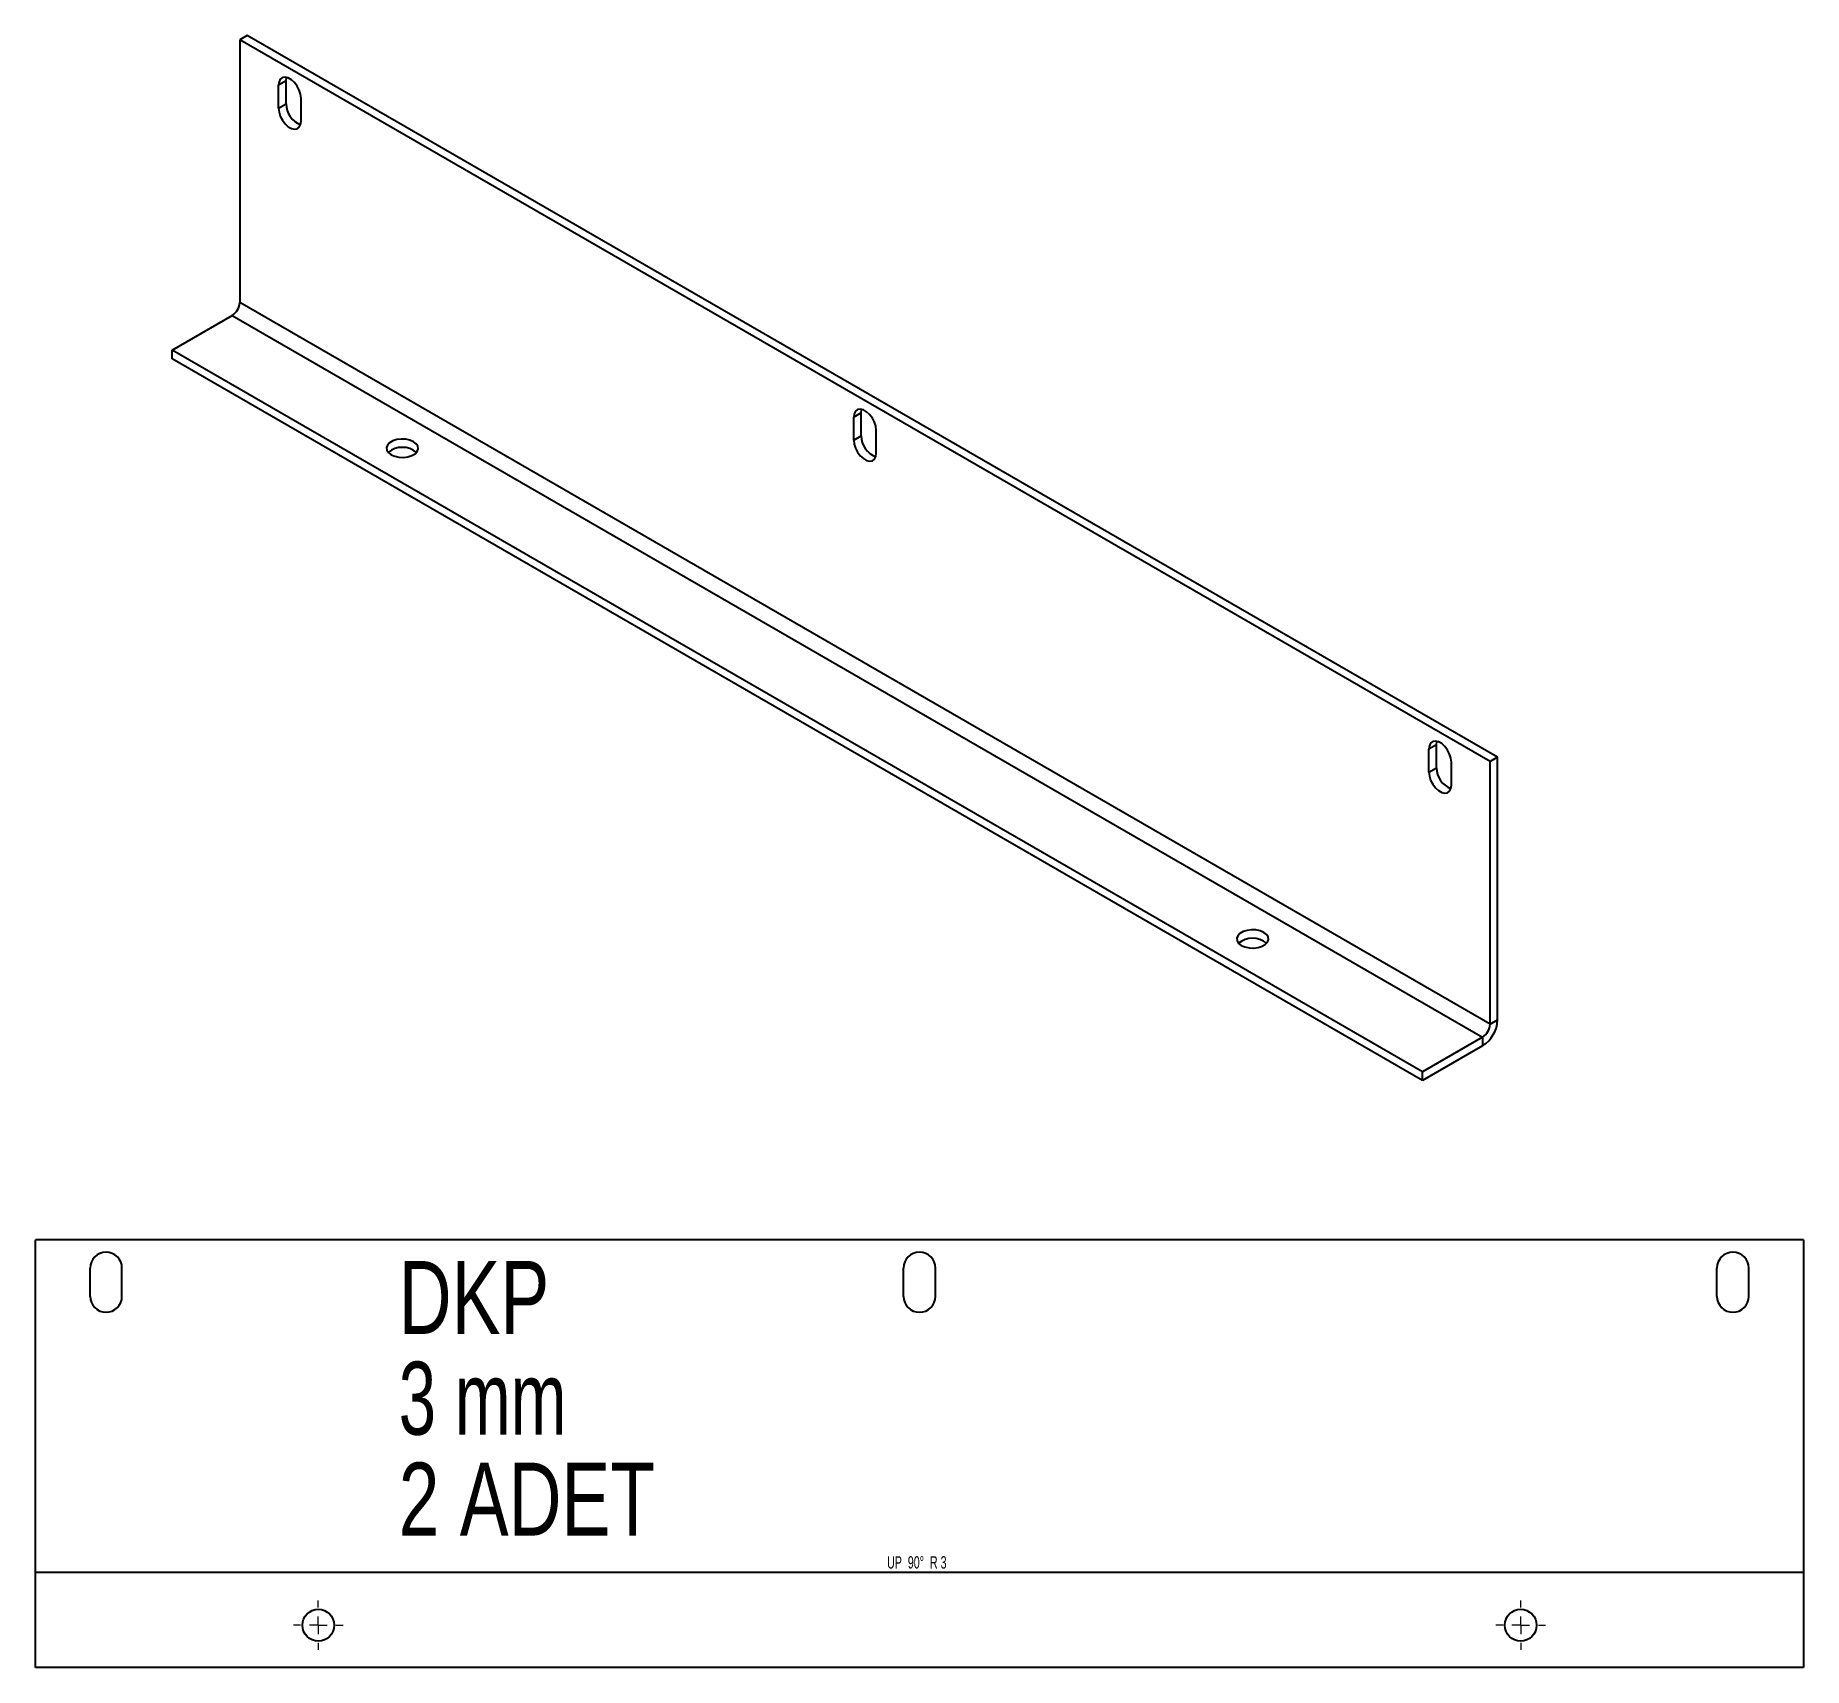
# Model space of a CAD drawing. Header units: millimetres. Extents: x -534 to -34, y 81 to 542.
import ezdxf

# ---------------------------------------------------------------- set-up
doc = ezdxf.new("R2010")
doc.units = ezdxf.units.MM
doc.styles.add('SLDTEXTSTYLE0', font='TXT', dxfattribs={"width": 0.75})
doc.styles.add('SLDTEXTSTYLE1', font='TXT', dxfattribs={"width": 0.6875})
doc.styles.add('SLDTEXTSTYLE2', font='TXT', dxfattribs={"width": 0.645833})

# ---------------------------------------------------------------- blocks, each defined once
blk = doc.blocks.new('SW_CENTERMARKSYMBOL_0')
at = {"color": 0, "linetype": 'Continuous', "lineweight": 18}
for p, q in [((0, 5), (0, 7)), ((-5, 0), (-7, 0)), ((0, 0), (-2.5, 0)), ((0, 0), (0, 2.5)), ((0, 0), (0, -2.5)), ((0, 0), (2.5, 0)), ((5, 0), (7, 0)), ((0, -5), (0, -7))]:
    blk.add_line(p, q, dxfattribs=at)
blk = doc.blocks.new('SW_CENTERMARKSYMBOL_1')
at = {"color": 0, "linetype": 'Continuous', "lineweight": 18}
for p, q in [((0, 5), (0, 7)), ((-5, 0), (-7, 0)), ((0, 0), (-2.5, 0)), ((0, 0), (0, 2.5)), ((0, 0), (0, -2.5)), ((0, 0), (2.5, 0)), ((5, 0), (7, 0)), ((0, -5), (0, -7))]:
    blk.add_line(p, q, dxfattribs=at)

msp = doc.modelspace()

# ---------------------------------------------------------------- linework, layer by layer
at = {"color": 7, "linetype": 'Continuous', "lineweight": 25}
for p, q in [((-473.64, 542.18), (-475.76, 540.96)), ((-475.76, 540.96), (-475.76, 466.66)), ((-122.21, 336.86), (-475.76, 540.96)), ((-120.09, 338.08), (-473.64, 542.18)), ((-462.68, 529.33), (-464.8, 528.1)), ((-464.8, 521.57), (-464.8, 528.1)), ((-462.68, 522.79), (-462.68, 529.33)), ((-464.8, 521.57), (-462.68, 522.79)), ((-458.44, 517.89), (-458.44, 524.43)), ((-122.21, 262.55), (-475.76, 466.66)), ((-494.85, 453.18), (-477.88, 462.98)), ((-477.88, 462.98), (-124.33, 258.88)), ((-141.3, 249.08), (-494.85, 453.18)), ((-494.85, 450.73), (-494.85, 453.18)), ((-141.3, 246.63), (-494.85, 450.73)), ((-300.05, 435.44), (-302.17, 434.21)), ((-300.05, 428.91), (-300.05, 435.44)), ((-302.17, 427.68), (-302.17, 434.21)), ((-295.8, 424.01), (-295.8, 430.54)), ((-302.17, 427.68), (-300.05, 428.91)), ((-137.41, 341.55), (-139.53, 340.33)), ((-139.53, 333.79), (-139.53, 340.33)), ((-137.41, 335.02), (-137.41, 341.55)), ((-139.53, 333.79), (-137.41, 335.02)), ((-133.17, 330.12), (-133.17, 336.65)), ((-120.09, 338.08), (-122.21, 336.86)), ((-122.21, 262.55), (-122.21, 336.86)), ((-120.09, 263.78), (-120.09, 338.08)), ((-122.21, 262.55), (-120.09, 263.78)), ((-124.33, 258.88), (-141.3, 249.08)), ((-124.33, 256.43), (-141.3, 246.63)), ((-124.33, 258.88), (-124.33, 256.43)), ((-141.3, 246.63), (-141.3, 249.08)), ((-533.57, 80.55), (-533.57, 201.55)), ((-33.57, 201.55), (-533.57, 201.55)), ((-33.57, 201.55), (-33.57, 80.55)), ((-518.07, 185.55), (-518.07, 193.55)), ((-509.07, 185.55), (-509.07, 193.55)), ((-288.07, 185.55), (-288.07, 193.55)), ((-279.07, 185.55), (-279.07, 193.55)), ((-58.07, 185.55), (-58.07, 193.55)), ((-49.07, 185.55), (-49.07, 193.55)), ((-33.57, 80.55), (-533.57, 80.55))]:
    msp.add_line(p, q, dxfattribs=at)
at = {"color": 7, "linetype": 'Continuous'}
msp.add_line((-533.57, 107.55), (-33.57, 107.55), dxfattribs=at)
at = {"color": 7, "linetype": 'Continuous', "lineweight": 25, "flags": 128}
for points in [[(-458.44, 524.43), (-458.57, 525.54), (-458.94, 526.71), (-459.54, 527.84), (-460.3, 528.84), (-461.17, 529.64), (-462.07, 530.16), (-462.94, 530.37), (-463.7, 530.24), (-464.3, 529.8), (-464.67, 529.06), (-464.8, 528.1)], [(-462.68, 529.33), (-462.55, 530.29), (-462.54, 530.31)], [(-464.8, 521.57), (-464.67, 520.46), (-464.3, 519.29), (-463.7, 518.16), (-462.94, 517.15), (-462.07, 516.36), (-461.17, 515.83), (-460.3, 515.63), (-459.54, 515.75), (-458.94, 516.2), (-458.57, 516.93), (-458.44, 517.89)], [(-295.8, 430.54), (-295.93, 431.65), (-296.31, 432.82), (-296.9, 433.95), (-297.66, 434.96), (-298.53, 435.75), (-299.44, 436.28), (-300.31, 436.48), (-301.07, 436.36), (-301.66, 435.91), (-302.04, 435.17), (-302.17, 434.21)], [(-300.05, 435.44), (-299.92, 436.4), (-299.91, 436.43)], [(-432.98, 423.59), (-431.96, 423.15), (-430.76, 422.89), (-429.48, 422.83), (-428.23, 422.99), (-427.1, 423.35), (-426.2, 423.87), (-425.58, 424.52), (-425.31, 425.24), (-425.4, 425.98), (-425.85, 426.67), (-426.62, 427.26), (-427.64, 427.71), (-428.84, 427.96), (-430.12, 428.02), (-431.37, 427.86), (-432.5, 427.51), (-433.4, 426.98), (-434.02, 426.33), (-434.29, 425.61), (-434.2, 424.87), (-433.75, 424.18), (-432.98, 423.59)], [(-302.17, 427.68), (-302.04, 426.57), (-301.66, 425.4), (-301.07, 424.27), (-300.31, 423.27), (-299.44, 422.47), (-298.53, 421.95), (-297.66, 421.74), (-296.9, 421.86), (-296.31, 422.31), (-295.93, 423.05), (-295.8, 424.01)], [(-133.17, 336.65), (-133.3, 337.76), (-133.67, 338.93), (-134.27, 340.06), (-135.03, 341.07), (-135.9, 341.87), (-136.8, 342.39), (-137.67, 342.6), (-138.43, 342.47), (-139.03, 342.02), (-139.4, 341.29), (-139.53, 340.33)], [(-137.41, 341.55), (-137.28, 342.51), (-137.27, 342.54)], [(-139.53, 333.79), (-139.4, 332.69), (-139.03, 331.52), (-138.43, 330.38), (-137.67, 329.38), (-136.8, 328.58), (-135.9, 328.06), (-135.03, 327.85), (-134.27, 327.98), (-133.67, 328.43), (-133.3, 329.16), (-133.17, 330.12)], [(-192.57, 284.8), (-191.54, 284.36), (-190.34, 284.1), (-189.06, 284.05), (-187.81, 284.2), (-186.69, 284.56), (-185.78, 285.08), (-185.17, 285.73), (-184.9, 286.45), (-184.99, 287.19), (-185.43, 287.88), (-186.2, 288.47), (-187.23, 288.92), (-188.43, 289.18), (-189.7, 289.23), (-190.96, 289.07), (-192.08, 288.72), (-192.99, 288.19), (-193.6, 287.54), (-193.87, 286.82), (-193.78, 286.08), (-193.33, 285.39), (-192.57, 284.8)]]:
    msp.add_lwpolyline(points, dxfattribs=at)
at = {"color": 7, "linetype": 'Continuous', "lineweight": 25}
for centre in [(-453.57, 92.55), (-113.57, 92.55)]:
    msp.add_circle(centre, 4.5, dxfattribs=at)
for centre, radius, start, end in [((-456.26, 522.9), 6.42, 180.9159, 248.8731), ((-480.37, 466.86), 4.61, 302.6055, 357.3945), ((-429.8, 419.58), 6.09, 49.3382, 130.6618), ((-293.63, 429.01), 6.42, 180.9159, 248.8731), ((-130.99, 335.12), 6.42, 180.9159, 248.8731), ((-189.38, 280.79), 6.09, 49.3382, 130.6618), ((-129.3, 264.2), 9.22, 302.6055, 357.3945), ((-126.81, 262.76), 4.61, 302.6055, 357.3945), ((-513.57, 193.55), 4.5, 0, 180), ((-283.57, 193.55), 4.5, 0, 180), ((-53.57, 193.55), 4.5, 0, 180), ((-513.57, 185.55), 4.5, 180, 0), ((-283.57, 185.55), 4.5, 180, 0), ((-53.57, 185.55), 4.5, 180, 0)]:
    msp.add_arc(centre, radius, start, end, dxfattribs=at)

# ---------------------------------------------------------------- block references
at = {"color": 7, "linetype": 'Continuous', "lineweight": 18}
for name, p in [('SW_CENTERMARKSYMBOL_1', (-453.57, 92.55)), ('SW_CENTERMARKSYMBOL_0', (-113.57, 92.55))]:
    msp.add_blockref(name, p, dxfattribs=at)

# ---------------------------------------------------------------- texts
at = {"color": 7, "linetype": 'Continuous', "lineweight": 0}
for s, insert, char_height, attachment_point, style in [('DKP', (-430.81, 195.57), 20.637, 1, 'SLDTEXTSTYLE0'), ('3 mm', (-430.81, 167.06), 20.637, 1, 'SLDTEXTSTYLE1'), ('2 ADET', (-430.81, 138.54), 20.637, 1, 'SLDTEXTSTYLE0'), ('UP  90°  R 3', (-284.33, 112.07), 3.5, 2, 'SLDTEXTSTYLE2')]:
    msp.add_mtext(s, dxfattribs=dict(at, insert=insert, char_height=char_height, attachment_point=attachment_point, style=style))

doc.saveas('drawing.dxf')
